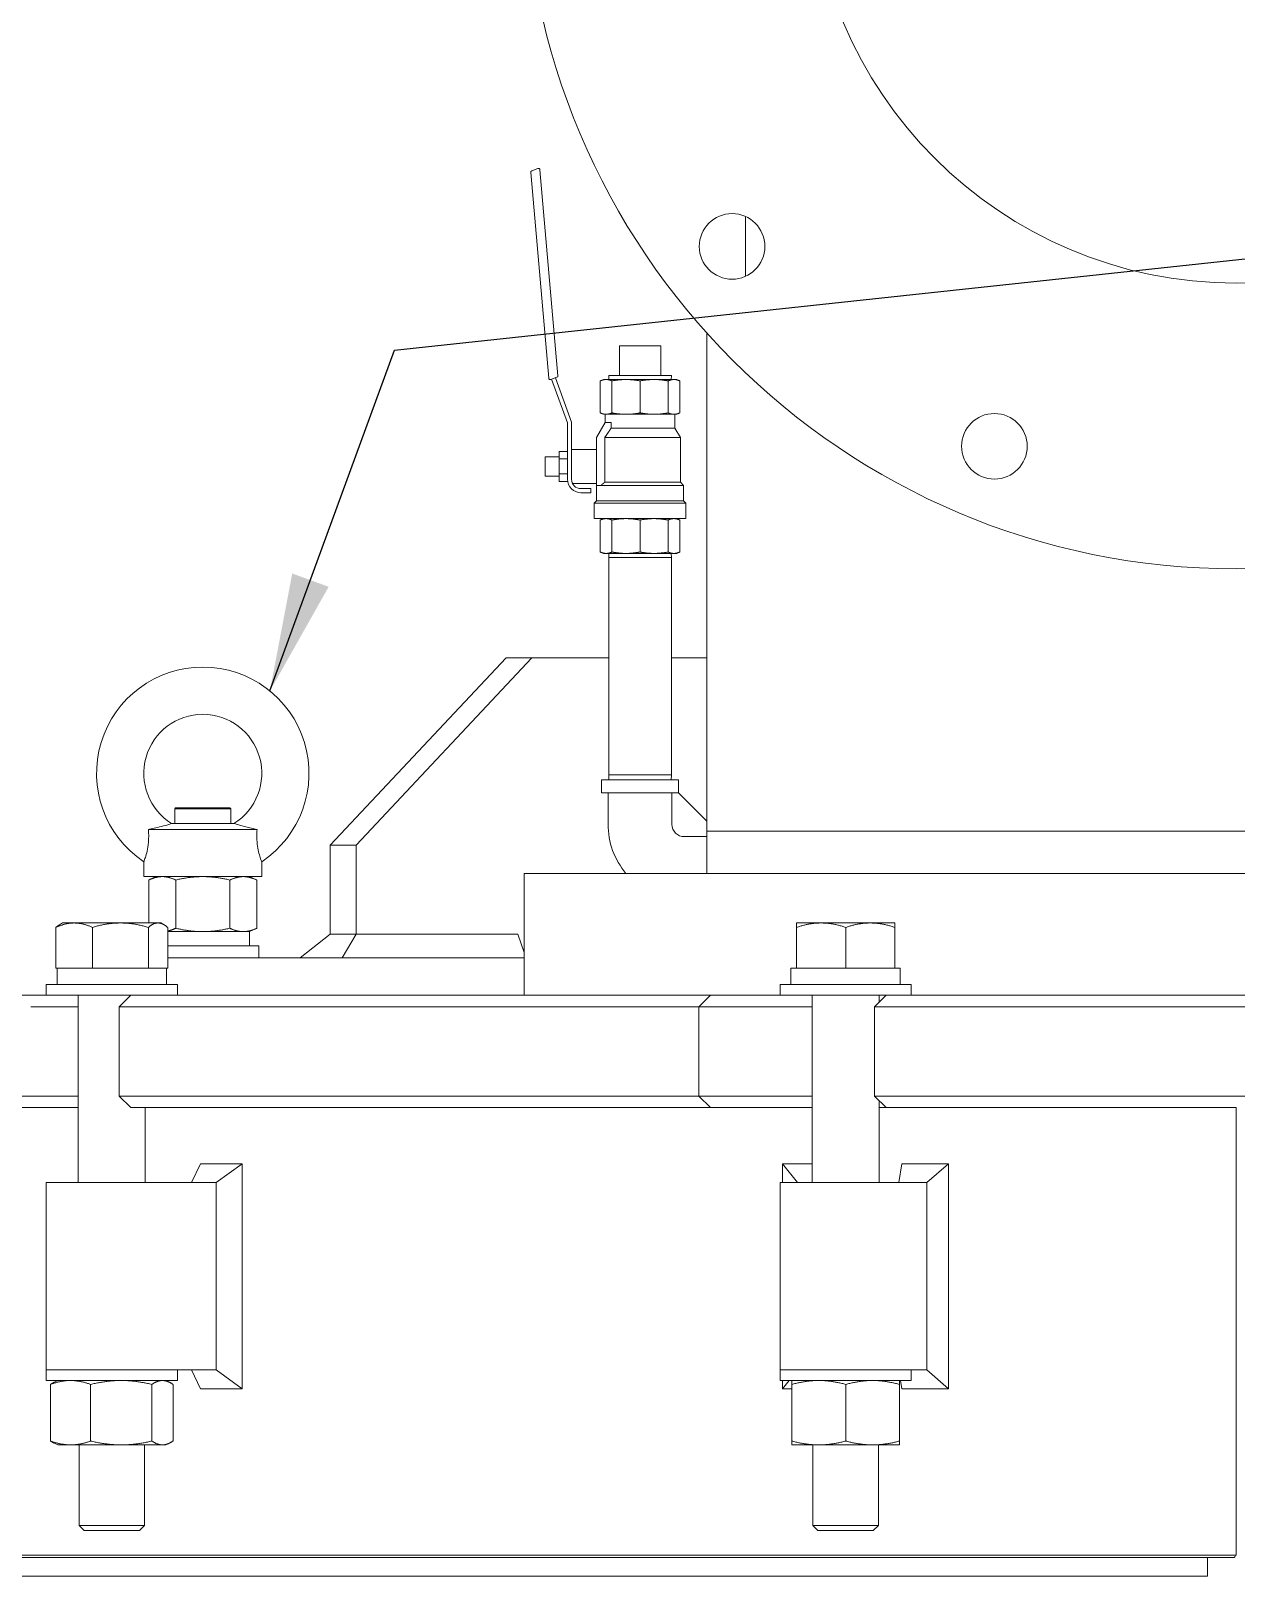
# Model space of a CAD drawing. Header units: inches. Extents: x 20 to 536, y 8 to 344.
# Drawn here: x 244.74 to 260.82, y 140.38 to 160.99 of the extents above; entities that cross this region are included whole.
import ezdxf

# ---------------------------------------------------------------- set-up
doc = ezdxf.new("R2010")
doc.units = ezdxf.units.IN
doc.header["$LTSCALE"] = 16
doc.header["$MEASUREMENT"] = 0
doc.layers.add('Symbol (ANSI)', color=7, linetype='Continuous', lineweight=25)
doc.layers.add('Visible (ANSI)', color=7, linetype='Continuous', lineweight=50)
doc.styles.add('Standard D-E', font='arial.ttf')
doc.dimstyles.new('in [mm] D-E NeptuneBenson$7', dxfattribs={"dimscale": 16, "dimtxt": 0.15, "dimasz": 0.098425, "dimexe": 0.125, "dimexo": 0.063, "dimgap": 0.031496, "dimtad": 0, "dimtih": 1, "dimtoh": 1, "dimdec": 4, "dimrnd": 1e-08, "dimzin": 3, "dimdsep": 46, "dimlunit": 5, "dimtxsty": 'Standard D-E', "dimcen": 0.09, "dimdle": 0.393701, "dimclrd": 256, "dimclre": 256, "dimclrt": 256, "dimadec": 1, "dimazin": 1, "dimtfac": 1, "dimtofl": 0, "dimtmove": 0, "dimatfit": 3, "dimfxl": 1, "dimfrac": 1, "dimtolj": 1, "dimtzin": 4, "dimlwd": -1, "dimlwe": -1, "dimarcsym": 0})

msp = doc.modelspace()

# ---------------------------------------------------------------- linework, layer by layer
at = {"layer": 'Visible (ANSI)', "linetype": 'Continuous', "lineweight": 18}
for p, q in [((251.50501, 159.1547), (251.42312, 159.1249)), ((251.40947, 159.10346), (251.64975, 156.35695)), ((251.77324, 156.39039), (251.53295, 159.1369)), ((254.27628, 158.51389), (254.27628, 157.71587)), ((253.76028, 150.31281), (253.76028, 156.95843)), ((253.14401, 156.78723), (252.59283, 156.78723)), ((252.59283, 156.78723), (252.59283, 156.39353)), ((253.14401, 156.78723), (253.14401, 156.39353)), ((251.6777, 156.33914), (251.75958, 156.36895)), ((251.89969, 155.76084), (251.68786, 156.34284)), ((251.7389, 156.36142), (251.95401, 155.77042)), ((252.37842, 156.33942), (252.33805, 156.3206)), ((252.33805, 156.3206), (252.33805, 155.89425)), ((252.41572, 156.33942), (252.37842, 156.33942)), ((252.68091, 156.33942), (252.41572, 156.33942)), ((253.28707, 156.39353), (252.44977, 156.39353)), ((252.45146, 156.33942), (252.44977, 156.39353)), ((252.49339, 156.3206), (252.49339, 155.89425)), ((253.05594, 156.33942), (252.68091, 156.33942)), ((252.86842, 156.3206), (252.86842, 155.89425)), ((253.32112, 156.33942), (253.05594, 156.33942)), ((253.24345, 156.3206), (253.24345, 155.89425)), ((253.28538, 156.33942), (253.28707, 156.39353)), ((253.35842, 156.33942), (253.32112, 156.33942)), ((253.35842, 156.33942), (253.39879, 156.3206)), ((253.39879, 156.3206), (253.39879, 155.89425)), ((252.37842, 155.87542), (252.33805, 155.89425)), ((252.37842, 155.87542), (252.41572, 155.87542)), ((252.40292, 155.76541), (252.40292, 155.87542)), ((252.41572, 155.87542), (252.68091, 155.87542)), ((252.68091, 155.87542), (253.05594, 155.87542)), ((253.05594, 155.87542), (253.32112, 155.87542)), ((253.32112, 155.87542), (253.35842, 155.87542)), ((253.33392, 155.68982), (253.33392, 155.87542)), ((253.35842, 155.87542), (253.39879, 155.89425)), ((251.89969, 155.00892), (251.89969, 155.76084)), ((251.95401, 155.77042), (251.95401, 155.17942)), ((252.28655, 155.56384), (252.40292, 155.76541)), ((252.40292, 155.76541), (252.48239, 155.76541)), ((252.48239, 155.76541), (252.48239, 155.68982)), ((253.33392, 155.68982), (252.48239, 155.68982)), ((253.33392, 155.68982), (253.40666, 155.56384)), ((252.28655, 154.92649), (252.28655, 155.56384)), ((252.39722, 155.56384), (252.39722, 154.97013)), ((253.40666, 155.56384), (252.39722, 155.56384)), ((253.40666, 154.97013), (253.40666, 155.56384)), ((251.60092, 155.04892), (251.60092, 155.30992)), ((251.60092, 155.30992), (251.79105, 155.30992)), ((251.79105, 155.38034), (251.89969, 155.38034)), ((251.79105, 155.38034), (251.79105, 155.27988)), ((251.79105, 155.27988), (251.89969, 155.27988)), ((251.79105, 155.27988), (251.79105, 155.07896)), ((251.95401, 155.40562), (252.28655, 155.40562)), ((251.60092, 155.04892), (251.79105, 155.04892)), ((251.79105, 155.07896), (251.89969, 155.07896)), ((251.79105, 155.07896), (251.79105, 154.9785)), ((251.95401, 155.17942), (251.95401, 155.00892)), ((251.79105, 154.9785), (251.90229, 154.9785)), ((251.96711, 154.95322), (252.28655, 154.95322)), ((252.07901, 154.88392), (252.21155, 154.88392)), ((252.21155, 154.8296), (252.07901, 154.8296)), ((252.21155, 154.88392), (252.21155, 154.8296)), ((252.34793, 154.92649), (252.28655, 154.92649)), ((252.28655, 154.72027), (252.28655, 154.92649)), ((253.4503, 154.92649), (252.34793, 154.92649)), ((253.40666, 154.97013), (252.39722, 154.97013)), ((253.40666, 154.97013), (253.4503, 154.92649)), ((253.4503, 154.72027), (253.4503, 154.92649)), ((252.28655, 154.72027), (252.25592, 154.68964)), ((253.48092, 154.68964), (252.25592, 154.68964)), ((252.25592, 154.48342), (252.25592, 154.68964)), ((253.4503, 154.72027), (252.28655, 154.72027)), ((253.4503, 154.72027), (253.48092, 154.68964)), ((253.48092, 154.48342), (253.48092, 154.68964)), ((253.48092, 154.48342), (252.25592, 154.48342)), ((252.37842, 154.48342), (252.33805, 154.4646)), ((252.33805, 154.03825), (252.33805, 154.4646)), ((252.49339, 154.03825), (252.49339, 154.4646)), ((252.86842, 154.03825), (252.86842, 154.4646)), ((253.24345, 154.03825), (253.24345, 154.4646)), ((253.35842, 154.48342), (253.39879, 154.4646)), ((253.39879, 154.03825), (253.39879, 154.4646)), ((252.37842, 154.01942), (252.33805, 154.03825)), ((252.37842, 154.01942), (252.41572, 154.01942)), ((252.41572, 154.01942), (252.68091, 154.01942)), ((252.45146, 154.01942), (252.44977, 153.96531)), ((252.68091, 154.01942), (253.05594, 154.01942)), ((253.05594, 154.01942), (253.32112, 154.01942)), ((253.28538, 154.01942), (253.28707, 153.96531)), ((253.32112, 154.01942), (253.35842, 154.01942)), ((253.35842, 154.01942), (253.39879, 154.03825)), ((252.44977, 153.96531), (253.28707, 153.96531)), ((252.44977, 153.96531), (252.44977, 151.06452)), ((253.28707, 153.96531), (253.28707, 151.06452)), ((251.08212, 152.62531), (248.73456, 150.12531)), ((249.0784, 150.12531), (251.42597, 152.62531)), ((251.42597, 152.62531), (251.08212, 152.62531)), ((252.44977, 152.62531), (251.42597, 152.62531)), ((253.76028, 152.62531), (253.28707, 152.62531)), ((253.38102, 150.99641), (252.35582, 150.99641)), ((252.35582, 150.82555), (252.35582, 150.99641)), ((252.44977, 151.06452), (253.28707, 151.06452)), ((252.4519, 150.99641), (252.44977, 151.06452)), ((253.28494, 150.99641), (253.28707, 151.06452)), ((253.38102, 150.82555), (253.38102, 150.99641)), ((253.37951, 150.82555), (252.35582, 150.82555)), ((252.44126, 150.40586), (252.44126, 150.82555)), ((253.29377, 150.40586), (253.29377, 150.82555)), ((253.37951, 150.82555), (253.37951, 150.82706)), ((253.37951, 150.82706), (253.76028, 150.44629)), ((246.67078, 150.62531), (246.65828, 150.61281)), ((247.40828, 150.61281), (246.65828, 150.61281)), ((246.65828, 150.61281), (246.65828, 150.41632)), ((246.67078, 150.62531), (247.39578, 150.62531)), ((247.39578, 150.62531), (247.40828, 150.61281)), ((247.40828, 150.61281), (247.40828, 150.41632)), ((247.75753, 150.33723), (246.30903, 150.33723)), ((247.44862, 150.41632), (246.61794, 150.41632)), ((253.75928, 150.31281), (267.88528, 150.31281)), ((253.75928, 150.31281), (253.75928, 149.75031)), ((248.73456, 148.93781), (248.73456, 150.12531)), ((248.73456, 150.12531), (249.0784, 150.12531)), ((249.0784, 150.12531), (249.0784, 148.93781)), ((253.75928, 150.24066), (253.45897, 150.24066)), ((246.24588, 149.70731), (246.24588, 149.90679)), ((247.82068, 149.70731), (247.82068, 149.90679)), ((247.82068, 149.70731), (246.24588, 149.70731)), ((246.40828, 149.70731), (246.31159, 149.66223)), ((247.65828, 149.70731), (247.75497, 149.66223)), ((251.32228, 149.75031), (270.32228, 149.75031)), ((251.32228, 149.75031), (251.32228, 148.12531)), ((246.31159, 149.08894), (246.31159, 149.66223)), ((246.67244, 149.0184), (246.67244, 149.66223)), ((247.39412, 149.0184), (247.39412, 149.66223)), ((247.75497, 149.0184), (247.75497, 149.66223)), ((245.16311, 149.08894), (245.1215, 149.06492)), ((245.31741, 149.08894), (245.16311, 149.08894)), ((245.93428, 149.08894), (245.31741, 149.08894)), ((246.43599, 149.08894), (245.93428, 149.08894)), ((246.47511, 149.08894), (246.43599, 149.08894)), ((246.47511, 149.08894), (246.51672, 149.06492)), ((254.95574, 149.08894), (254.95573, 149.08894)), ((254.95573, 149.08894), (254.95573, 149.08894)), ((255.28484, 149.08894), (254.95574, 149.08894)), ((255.94084, 149.08894), (255.28484, 149.08894)), ((256.26773, 149.08894), (255.94084, 149.08894)), ((256.26773, 149.08894), (256.26774, 149.08894)), ((245.07339, 148.48494), (245.07339, 149.03035)), ((245.56142, 148.48494), (245.56142, 149.03035)), ((246.30714, 148.48494), (246.30714, 149.03035)), ((246.56483, 148.48494), (246.56483, 149.03035)), ((246.56483, 148.97331), (247.65876, 148.97331)), ((247.65828, 148.97331), (247.75497, 149.0184)), ((247.65876, 148.78531), (247.65876, 148.97331)), ((248.33366, 148.62531), (248.73456, 148.93781)), ((248.73456, 148.93781), (249.0784, 148.93781)), ((248.8924, 148.62531), (249.0784, 148.93781)), ((249.0784, 148.93781), (251.23816, 148.93781)), ((251.32228, 148.69317), (251.23816, 148.93781)), ((254.955, 148.48494), (254.955, 149.03035)), ((254.95647, 148.48494), (254.95647, 149.03035)), ((255.6132, 148.48494), (255.6132, 149.03035)), ((256.26847, 148.48494), (256.26847, 149.03035)), ((246.56483, 148.78531), (247.78328, 148.78531)), ((247.78328, 148.62531), (247.78328, 148.78531)), ((245.31741, 148.48494), (245.07339, 148.48494)), ((245.08961, 148.48494), (246.54861, 148.48494)), ((245.08961, 148.48494), (245.08961, 148.26594)), ((245.14371, 148.48494), (245.14371, 148.48494)), ((245.16311, 148.48494), (245.16311, 148.48494)), ((245.56142, 148.48494), (245.31741, 148.48494)), ((245.93428, 148.48494), (245.56142, 148.48494)), ((246.30714, 148.48494), (245.93428, 148.48494)), ((246.43599, 148.48494), (246.30714, 148.48494)), ((246.56483, 148.48494), (246.43599, 148.48494)), ((246.47511, 148.48494), (246.47511, 148.48494)), ((246.54861, 148.48494), (246.54861, 148.26594)), ((251.32228, 148.62531), (246.56483, 148.62531)), ((254.88223, 148.48494), (256.34123, 148.48494)), ((254.88223, 148.48494), (254.88223, 148.26594)), ((254.95574, 148.48494), (254.955, 148.48494)), ((254.95573, 148.48494), (254.95573, 148.48494)), ((254.95647, 148.48494), (254.95574, 148.48494)), ((255.28484, 148.48494), (254.95647, 148.48494)), ((255.6132, 148.48494), (255.28484, 148.48494)), ((255.94084, 148.48494), (255.6132, 148.48494)), ((256.26847, 148.48494), (255.94084, 148.48494)), ((256.26773, 148.48494), (256.26773, 148.48494)), ((256.34123, 148.48494), (256.34123, 148.26594)), ((246.69411, 148.26594), (244.94411, 148.26594)), ((244.94411, 148.12531), (244.94411, 148.26594)), ((246.69411, 148.12531), (246.69411, 148.26594)), ((256.48673, 148.26594), (254.73673, 148.26594)), ((254.73673, 148.12531), (254.73673, 148.26594)), ((256.48673, 148.12531), (256.48673, 148.26594)), ((244.58536, 148.12531), (244.82035, 148.12531)), ((244.82035, 148.12531), (244.95213, 148.12531)), ((244.96178, 148.12531), (244.95213, 148.12531)), ((244.96178, 148.12531), (246.07389, 148.12531)), ((245.37161, 148.12531), (245.37161, 145.62531)), ((246.07389, 148.12531), (245.91889, 147.97031)), ((246.07389, 148.12531), (246.12342, 148.12531)), ((246.12342, 148.12531), (246.36642, 148.12531)), ((246.36642, 148.12531), (247.49597, 148.12531)), ((247.97408, 148.12531), (247.49597, 148.12531)), ((248.8187, 148.12531), (247.97408, 148.12531)), ((248.8187, 148.12531), (253.51213, 148.12531)), ((253.80938, 148.12531), (253.51213, 148.12531)), ((253.80938, 148.12531), (253.65438, 147.97031)), ((253.80938, 148.12531), (254.47986, 148.12531)), ((254.47986, 148.12531), (254.75025, 148.12531)), ((254.75025, 148.12531), (254.86259, 148.12531)), ((254.86594, 148.12531), (254.86259, 148.12531)), ((254.86594, 148.12531), (256.15124, 148.12531)), ((255.16423, 148.12531), (255.16423, 145.62531)), ((256.15124, 148.12531), (255.99624, 147.97031)), ((256.05923, 148.12531), (256.05923, 148.0333)), ((256.15124, 148.12531), (256.23204, 148.12531)), ((256.23204, 148.12531), (256.50521, 148.12531)), ((256.50521, 148.12531), (257.45615, 148.12531)), ((257.6222, 148.12531), (257.45615, 148.12531)), ((258.32496, 148.12531), (257.6222, 148.12531)), ((258.32496, 148.12531), (263.3196, 148.12531)), ((245.08636, 147.97031), (244.73959, 147.97031)), ((245.08636, 147.97031), (245.37161, 147.97031)), ((246.04923, 147.97031), (245.91889, 147.97031)), ((245.91889, 147.97031), (245.91889, 146.78031)), ((246.29346, 147.97031), (246.04923, 147.97031)), ((247.6302, 147.97031), (246.29346, 147.97031)), ((247.6302, 147.97031), (248.10831, 147.97031)), ((248.10831, 147.97031), (248.75306, 147.97031)), ((253.47216, 147.97031), (248.75306, 147.97031)), ((253.47216, 147.97031), (253.65438, 147.97031)), ((254.44785, 147.97031), (253.65438, 147.97031)), ((253.65438, 147.97031), (253.65438, 146.78031)), ((254.7196, 147.97031), (254.44785, 147.97031)), ((255.01523, 147.97031), (254.7196, 147.97031)), ((255.01523, 147.97031), (255.16423, 147.97031)), ((256.20887, 147.97031), (255.99624, 147.97031)), ((255.99624, 147.97031), (255.99624, 146.78031)), ((256.48342, 147.97031), (256.20887, 147.97031)), ((257.6088, 147.97031), (256.48342, 147.97031)), ((257.6088, 147.97031), (257.77484, 147.97031)), ((257.77484, 147.97031), (258.3113, 147.97031)), ((263.33326, 147.97031), (258.3113, 147.97031)), ((244.50341, 146.78031), (244.73959, 146.78031)), ((244.73959, 146.78031), (245.08636, 146.78031)), ((245.37161, 146.78031), (245.08636, 146.78031)), ((245.91889, 146.78031), (246.04923, 146.78031)), ((246.07389, 146.62531), (245.91889, 146.78031)), ((246.04923, 146.78031), (246.29346, 146.78031)), ((246.29346, 146.78031), (247.6302, 146.78031)), ((248.10831, 146.78031), (247.6302, 146.78031)), ((248.75306, 146.78031), (248.10831, 146.78031)), ((248.75306, 146.78031), (253.47216, 146.78031)), ((253.65438, 146.78031), (253.47216, 146.78031)), ((253.65438, 146.78031), (254.44785, 146.78031)), ((253.80938, 146.62531), (253.65438, 146.78031)), ((254.44785, 146.78031), (254.7196, 146.78031)), ((254.7196, 146.78031), (255.01523, 146.78031)), ((255.16423, 146.78031), (255.01523, 146.78031)), ((255.99624, 146.78031), (256.20887, 146.78031)), ((256.15124, 146.62531), (255.99624, 146.78031)), ((256.20887, 146.78031), (256.48342, 146.78031)), ((256.48342, 146.78031), (257.6088, 146.78031)), ((257.77484, 146.78031), (257.6088, 146.78031)), ((258.3113, 146.78031), (257.77484, 146.78031)), ((258.3113, 146.78031), (263.33326, 146.78031)), ((244.82035, 146.62531), (244.58536, 146.62531)), ((244.95213, 146.62531), (244.82035, 146.62531)), ((244.95213, 146.62531), (245.37161, 146.62531)), ((246.12342, 146.62531), (246.07389, 146.62531)), ((246.36642, 146.62531), (246.12342, 146.62531)), ((246.26661, 146.62531), (246.26661, 145.62531)), ((247.49597, 146.62531), (246.36642, 146.62531)), ((247.49597, 146.62531), (247.97408, 146.62531)), ((247.97408, 146.62531), (248.37243, 146.62531)), ((253.80938, 146.62531), (248.37243, 146.62531)), ((254.47986, 146.62531), (253.80938, 146.62531)), ((254.75025, 146.62531), (254.47986, 146.62531)), ((254.86259, 146.62531), (254.75025, 146.62531)), ((254.86259, 146.62531), (255.04506, 146.62531)), ((255.04506, 146.62531), (255.16423, 146.62531)), ((256.05923, 146.71732), (256.05923, 145.62531)), ((256.05923, 146.62531), (256.15124, 146.62531)), ((256.23204, 146.62531), (256.15124, 146.62531)), ((256.50521, 146.62531), (256.23204, 146.62531)), ((257.45615, 146.62531), (256.50521, 146.62531)), ((257.45615, 146.62531), (257.6222, 146.62531)), ((257.6222, 146.62531), (257.89209, 146.62531)), ((260.82225, 146.62531), (257.89209, 146.62531)), ((260.82225, 140.65656), (260.82225, 146.62531)), ((260.8223, 146.62531), (260.82225, 146.62531)), ((247.00302, 145.87521), (246.88184, 145.62531)), ((247.00302, 145.87521), (247.55691, 145.87521)), ((247.55691, 145.87521), (247.21108, 145.62531)), ((247.55691, 142.87541), (247.55691, 145.87521)), ((254.76912, 145.87521), (254.76912, 145.62531)), ((254.76912, 145.87521), (255.16423, 145.87521)), ((254.76912, 145.87521), (254.97028, 145.62531)), ((256.36195, 145.87521), (256.32283, 145.62531)), ((256.36195, 145.87521), (256.98474, 145.87521)), ((256.98474, 145.87521), (256.6937, 145.62531)), ((256.98474, 142.87541), (256.98474, 145.87521)), ((244.94411, 145.62531), (246.57689, 145.62531)), ((244.94411, 143.12531), (244.94411, 145.62531)), ((246.57689, 145.62531), (247.21108, 145.62531)), ((247.21108, 143.12531), (247.21108, 145.62531)), ((254.73673, 145.62531), (256.47344, 145.62531)), ((254.73673, 143.12531), (254.73673, 145.62531)), ((256.47344, 145.62531), (256.6937, 145.62531)), ((256.6937, 143.12531), (256.6937, 145.62531)), ((260.82225, 143.87531), (260.8223, 143.87531)), ((260.8223, 143.62531), (260.82225, 143.62531)), ((246.57689, 143.12531), (244.94411, 143.12531)), ((246.57689, 143.12531), (244.94411, 143.12531)), ((244.94411, 142.98469), (244.94411, 143.12531)), ((247.21108, 143.12531), (246.57689, 143.12531)), ((246.69411, 142.98469), (246.69411, 143.12531)), ((247.00302, 142.87541), (246.88184, 143.12531)), ((247.55691, 142.87541), (247.21108, 143.12531)), ((256.47344, 143.12531), (254.73673, 143.12531)), ((256.47344, 143.12531), (254.73673, 143.12531)), ((254.73673, 142.98469), (254.73673, 143.12531)), ((256.6937, 143.12531), (256.47344, 143.12531)), ((256.48673, 142.98469), (256.48673, 143.12531)), ((256.98474, 142.87541), (256.6937, 143.12531)), ((244.94411, 142.98469), (246.69411, 142.98469)), ((245.00178, 142.17755), (245.00178, 142.93282)), ((245.10011, 142.98469), (245.05451, 142.96342)), ((245.53667, 142.17755), (245.53667, 142.93282)), ((246.35401, 142.17755), (246.35401, 142.93282)), ((246.53811, 142.98469), (246.58372, 142.96342)), ((246.63645, 142.17755), (246.63645, 142.93282)), ((247.55691, 142.87541), (247.00302, 142.87541)), ((254.73673, 142.98469), (256.48673, 142.98469)), ((254.76912, 142.98469), (254.76912, 142.87541)), ((254.76912, 142.87541), (254.85708, 142.98469)), ((254.89193, 142.87541), (254.76912, 142.87541)), ((254.89193, 142.17755), (254.89193, 142.93282)), ((254.89273, 142.98469), (254.89273, 142.98469)), ((254.89354, 142.17755), (254.89354, 142.93282)), ((255.61334, 142.17755), (255.61334, 142.93282)), ((256.33073, 142.98469), (256.33074, 142.98469)), ((256.33154, 142.17755), (256.33154, 142.93282)), ((256.36195, 142.87541), (256.34484, 142.98469)), ((256.98474, 142.87541), (256.36195, 142.87541)), ((245.10011, 142.12569), (245.05451, 142.14695)), ((245.10011, 142.12569), (245.26923, 142.12569)), ((245.26923, 142.12569), (245.94534, 142.12569)), ((245.38161, 142.12569), (245.38161, 141.05105)), ((245.94534, 142.12569), (246.49523, 142.12569)), ((246.25661, 142.12569), (246.25661, 141.05105)), ((246.49523, 142.12569), (246.53811, 142.12569)), ((246.53811, 142.12569), (246.58372, 142.14695)), ((254.89273, 142.12569), (254.89274, 142.12569)), ((254.89273, 142.12569), (254.89273, 142.12569)), ((254.89274, 142.12569), (255.25344, 142.12569)), ((255.17423, 142.12569), (255.17423, 141.05105)), ((255.25344, 142.12569), (255.97244, 142.12569)), ((255.97244, 142.12569), (256.33073, 142.12569)), ((256.04923, 142.12569), (256.04923, 141.05105)), ((256.33073, 142.12569), (256.33074, 142.12569)), ((245.38161, 141.05105), (246.25661, 141.05105)), ((245.44977, 140.98494), (245.38161, 141.05105)), ((246.18845, 140.98494), (246.25661, 141.05105)), ((255.17423, 141.05105), (256.04923, 141.05105)), ((255.2424, 140.98494), (255.17423, 141.05105)), ((255.98107, 140.98494), (256.04923, 141.05105)), ((246.18845, 140.98494), (245.44977, 140.98494)), ((255.98107, 140.98494), (255.2424, 140.98494)), ((232.32095, 140.65656), (260.82225, 140.65656)), ((260.79787, 140.62531), (232.3522, 140.62531)), ((260.44255, 140.37531), (260.43913, 140.62531)), ((260.44255, 140.62531), (260.44255, 140.37531)), ((260.44255, 140.37531), (233.07025, 140.37531))]:
    msp.add_line(p, q, dxfattribs=at)
for centre, radius in [((260.82228, 163.31281), 9.5), ((260.82228, 163.31281), 5.687), ((254.09684, 158.11488), 0.4375), ((257.59685, 155.44855), 0.4375)]:
    msp.add_circle(centre, radius, dxfattribs=at)
for centre, radius, start, end in [((251.51215, 159.13508), 0.02088, 5, 110), ((251.43027, 159.10528), 0.02088, 110, 185), ((251.67056, 156.35877), 0.02088, 185, 290), ((251.75244, 156.38857), 0.02088, 290, 5), ((252.07901, 155.00892), 0.17932, 180, 270), ((252.07901, 155.00892), 0.125, 180, 270), ((247.03328, 151.08526), 1.41732, 303.748989, 236.251011), ((247.03328, 151.08526), 0.7874, 301.835724, 238.164276), ((253.45897, 150.40586), 1.01772, 180, 220.101171), ((253.45897, 150.40586), 0.1652, 180, 270)]:
    msp.add_arc(centre, radius, start, end, dxfattribs=at)
for points, weights in [([(252.41572, 156.33942), (252.37842, 156.33942), (252.33805, 156.3206)], [1, 1.0562990584, 1.07162109099]), ([(252.49339, 156.3206), (252.45302, 156.33942), (252.41572, 156.33942)], [1.07162109099, 1.0562990584, 1]), ([(252.68091, 156.33942), (252.59086, 156.33942), (252.49339, 156.3206)], [1, 1.0562990584, 1.07162109099]), ([(252.86842, 156.3206), (252.77095, 156.33942), (252.68091, 156.33942)], [1.07162109099, 1.0562990584, 1]), ([(253.05594, 156.33942), (252.96589, 156.33942), (252.86842, 156.3206)], [1, 1.0562990584, 1.07162109099]), ([(253.24345, 156.3206), (253.14598, 156.33942), (253.05594, 156.33942)], [1.07162109099, 1.0562990584, 1]), ([(253.32112, 156.33942), (253.28382, 156.33942), (253.24345, 156.3206)], [1, 1.0562990584, 1.07162109099]), ([(253.39879, 156.3206), (253.35842, 156.33942), (253.32112, 156.33942)], [1.07162109099, 1.0562990584, 1]), ([(252.33805, 155.89425), (252.37842, 155.87542), (252.41572, 155.87542)], [1.07162109099, 1.0562990584, 1]), ([(252.41572, 155.87542), (252.45302, 155.87542), (252.49339, 155.89425)], [1, 1.0562990584, 1.07162109099]), ([(252.49339, 155.89425), (252.59086, 155.87542), (252.68091, 155.87542)], [1.07162109099, 1.0562990584, 1]), ([(252.68091, 155.87542), (252.77095, 155.87542), (252.86842, 155.89425)], [1, 1.0562990584, 1.07162109099]), ([(252.86842, 155.89425), (252.96589, 155.87542), (253.05594, 155.87542)], [1.07162109099, 1.0562990584, 1]), ([(253.05594, 155.87542), (253.14598, 155.87542), (253.24345, 155.89425)], [1, 1.0562990584, 1.07162109099]), ([(253.24345, 155.89425), (253.28382, 155.87542), (253.32112, 155.87542)], [1.07162109099, 1.0562990584, 1]), ([(253.32112, 155.87542), (253.35842, 155.87542), (253.39879, 155.89425)], [1, 1.0562990584, 1.07162109099]), ([(252.48239, 155.68982), (252.44289, 155.63309), (252.39722, 155.56384)], [1, 1.00361912604, 1]), ([(252.39722, 154.97013), (252.37354, 154.9494), (252.34793, 154.92649)], [1.00000480453, 1.0009720909, 1]), ([(252.41572, 154.48342), (252.37842, 154.48342), (252.33805, 154.4646)], [1, 1.04927042368, 1.05740736242]), ([(252.49339, 154.4646), (252.45302, 154.48342), (252.41572, 154.48342)], [1.05740736242, 1.04927042368, 1]), ([(252.68091, 154.48342), (252.59086, 154.48342), (252.49339, 154.4646)], [1, 1.04927042368, 1.05740736242]), ([(252.86842, 154.4646), (252.77095, 154.48342), (252.68091, 154.48342)], [1.05740736242, 1.04927042368, 1]), ([(253.05594, 154.48342), (252.96589, 154.48342), (252.86842, 154.4646)], [1, 1.04927042368, 1.05740736242]), ([(253.24345, 154.4646), (253.14598, 154.48342), (253.05594, 154.48342)], [1.05740736242, 1.04927042368, 1]), ([(253.32112, 154.48342), (253.28382, 154.48342), (253.24345, 154.4646)], [1, 1.04927042368, 1.05740736242]), ([(253.39879, 154.4646), (253.35842, 154.48342), (253.32112, 154.48342)], [1.05740736242, 1.04927042368, 1]), ([(252.33805, 154.03825), (252.37842, 154.01942), (252.41572, 154.01942)], [1.05740736242, 1.04927042368, 1]), ([(252.41572, 154.01942), (252.45302, 154.01942), (252.49339, 154.03825)], [1, 1.04927042368, 1.05740736242]), ([(252.49339, 154.03825), (252.59086, 154.01942), (252.68091, 154.01942)], [1.05740736242, 1.04927042368, 1]), ([(252.68091, 154.01942), (252.77095, 154.01942), (252.86842, 154.03825)], [1, 1.04927042368, 1.05740736242]), ([(252.86842, 154.03825), (252.96589, 154.01942), (253.05594, 154.01942)], [1.05740736242, 1.04927042368, 1]), ([(253.05594, 154.01942), (253.14598, 154.01942), (253.24345, 154.03825)], [1, 1.04927042368, 1.05740736242]), ([(253.24345, 154.03825), (253.28382, 154.01942), (253.32112, 154.01942)], [1.05740736242, 1.04927042368, 1]), ([(253.32112, 154.01942), (253.35842, 154.01942), (253.39879, 154.03825)], [1, 1.04927042368, 1.05740736242]), ([(246.49201, 149.70731), (246.40828, 149.70731), (246.31159, 149.66223)], [1, 1.0379548493, 1]), ([(246.67244, 149.66223), (246.57575, 149.70731), (246.49201, 149.70731)], [1, 1.0379548493, 1]), ([(247.03328, 149.70731), (246.86581, 149.70731), (246.67244, 149.66223)], [1, 1.0379548493, 1]), ([(247.39412, 149.66223), (247.20075, 149.70731), (247.03328, 149.70731)], [1, 1.0379548493, 1]), ([(247.57454, 149.70731), (247.49081, 149.70731), (247.39412, 149.66223)], [1, 1.0379548493, 1]), ([(247.75497, 149.66223), (247.65828, 149.70731), (247.57454, 149.70731)], [1, 1.0379548493, 1]), ([(245.31741, 149.08894), (245.20416, 149.08894), (245.07339, 149.03035)], [1, 1.0379548493, 1]), ([(245.07339, 149.03035), (245.09844, 149.0516), (245.1215, 149.06492)], [1, 1.01344146313, 1.01736251269]), ([(245.56142, 149.03035), (245.43065, 149.08894), (245.31741, 149.08894)], [1, 1.0379548493, 1]), ([(245.93428, 149.08894), (245.76124, 149.08894), (245.56142, 149.03035)], [1, 1.0379548493, 1]), ([(246.30714, 149.03035), (246.10732, 149.08894), (245.93428, 149.08894)], [1, 1.0379548493, 1]), ([(246.43599, 149.08894), (246.37619, 149.08894), (246.30714, 149.03035)], [1, 1.0379548493, 1]), ([(246.56483, 149.03035), (246.49578, 149.08894), (246.43599, 149.08894)], [1, 1.0379548493, 1]), ([(254.95574, 149.08894), (254.95539, 149.08894), (254.955, 149.03035)], [1, 1.0379548493, 1]), ([(254.95647, 149.03035), (254.95608, 149.08894), (254.95574, 149.08894)], [1, 1.0379548493, 1]), ([(255.28484, 149.08894), (255.13244, 149.08894), (254.95647, 149.03035)], [1, 1.0379548493, 1]), ([(255.6132, 149.03035), (255.43723, 149.08894), (255.28484, 149.08894)], [1, 1.0379548493, 1]), ([(255.94084, 149.08894), (255.78878, 149.08894), (255.6132, 149.03035)], [1, 1.0379548493, 1]), ([(256.26847, 149.03035), (256.09289, 149.08894), (255.94084, 149.08894)], [1, 1.0379548493, 1]), ([(256.26774, 149.08894), (256.26808, 149.08874), (256.26847, 149.03035)], [1.00026380666, 1.03782248436, 1]), ([(246.56483, 148.98112), (246.61548, 148.99184), (246.67244, 149.0184)], [1.0184913449, 1.02201461774, 1]), ([(246.67244, 149.0184), (246.86581, 148.97331), (247.03328, 148.97331)], [1, 1.0379548493, 1]), ([(247.03328, 148.97331), (247.20075, 148.97331), (247.39412, 149.0184)], [1, 1.0379548493, 1]), ([(247.39412, 149.0184), (247.49081, 148.97331), (247.57454, 148.97331)], [1, 1.0379548493, 1]), ([(247.57454, 148.97331), (247.65828, 148.97331), (247.75497, 149.0184)], [1, 1.0379548493, 1]), ([(245.26923, 142.98469), (245.1451, 142.98469), (245.00178, 142.93282)], [1, 1.0379548493, 1]), ([(245.00178, 142.93282), (245.02923, 142.95163), (245.05451, 142.96342)], [1, 1.01344146313, 1.01736251269]), ([(245.53667, 142.93282), (245.39335, 142.98469), (245.26923, 142.98469)], [1, 1.0379548493, 1]), ([(245.94534, 142.98469), (245.75568, 142.98469), (245.53667, 142.93282)], [1, 1.0379548493, 1]), ([(246.35401, 142.93282), (246.135, 142.98469), (245.94534, 142.98469)], [1, 1.0379548493, 1]), ([(246.49523, 142.98469), (246.42969, 142.98469), (246.35401, 142.93282)], [1, 1.0379548493, 1]), ([(246.63645, 142.93282), (246.56077, 142.98469), (246.49523, 142.98469)], [1, 1.0379548493, 1]), ([(254.89274, 142.98469), (254.89236, 142.98469), (254.89193, 142.93282)], [1, 1.0379548493, 1]), ([(254.89354, 142.93282), (254.89311, 142.98469), (254.89274, 142.98469)], [1, 1.0379548493, 1]), ([(255.25344, 142.98469), (255.08641, 142.98469), (254.89354, 142.93282)], [1, 1.0379548493, 1]), ([(255.61334, 142.93282), (255.42047, 142.98469), (255.25344, 142.98469)], [1, 1.0379548493, 1]), ([(255.97244, 142.98469), (255.80578, 142.98469), (255.61334, 142.93282)], [1, 1.0379548493, 1]), ([(256.33154, 142.93282), (256.1391, 142.98469), (255.97244, 142.98469)], [1, 1.0379548493, 1]), ([(256.33074, 142.98469), (256.33111, 142.98451), (256.33154, 142.93282)], [1.00026380666, 1.03782248436, 1]), ([(245.05451, 142.14695), (245.02923, 142.15874), (245.00178, 142.17755)], [1.01736251269, 1.01344146313, 1]), ([(245.00178, 142.17755), (245.1451, 142.12569), (245.26923, 142.12569)], [1, 1.0379548493, 1]), ([(245.26923, 142.12569), (245.39335, 142.12569), (245.53667, 142.17755)], [1, 1.0379548493, 1]), ([(245.53667, 142.17755), (245.75568, 142.12569), (245.94534, 142.12569)], [1, 1.0379548493, 1]), ([(245.94534, 142.12569), (246.135, 142.12569), (246.35401, 142.17755)], [1, 1.0379548493, 1]), ([(246.35401, 142.17755), (246.42969, 142.12569), (246.49523, 142.12569)], [1, 1.0379548493, 1]), ([(246.49523, 142.12569), (246.56077, 142.12569), (246.63645, 142.17755)], [1, 1.0379548493, 1]), ([(254.89193, 142.17755), (254.89236, 142.12569), (254.89274, 142.12569)], [1, 1.0379548493, 1]), ([(254.89274, 142.12569), (254.89311, 142.12569), (254.89354, 142.17755)], [1, 1.0379548493, 1]), ([(254.89354, 142.17755), (255.08641, 142.12569), (255.25344, 142.12569)], [1, 1.0379548493, 1]), ([(255.25344, 142.12569), (255.42047, 142.12569), (255.61334, 142.17755)], [1, 1.0379548493, 1]), ([(255.61334, 142.17755), (255.80578, 142.12569), (255.97244, 142.12569)], [1, 1.0379548493, 1]), ([(255.97244, 142.12569), (256.1391, 142.12569), (256.33154, 142.17755)], [1, 1.0379548493, 1]), ([(256.33154, 142.17755), (256.33111, 142.12586), (256.33074, 142.12569)], [1, 1.03782248436, 1.00026380666])]:
    msp.add_rational_spline(points, weights, degree=2, dxfattribs=at)
for points, knots in [([(246.30903, 150.33723), (246.31227, 150.28062), (246.3128, 150.22241), (246.30465, 150.1182), (246.298, 150.07903), (246.28359, 150.0137), (246.27506, 149.98532), (246.25971, 149.9403), (246.25321, 149.92436), (246.24712, 149.90964), (246.2459, 149.90678), (246.24589, 149.90678)], [0.0001018, 0.0001018, 0.0001018, 0.0001018, 0.4360614, 0.4360614, 0.81037425, 0.81037425, 1.20283151, 1.20283151, 1.59567121, 1.59567121, 1.84507114, 1.84507114, 1.84507114, 1.84507114]), ([(246.61794, 150.41632), (246.61794, 150.41632), (246.61242, 150.41437), (246.59032, 150.40716), (246.57317, 150.40179), (246.52539, 150.38806), (246.49267, 150.37936), (246.42574, 150.36295), (246.39191, 150.35515), (246.34121, 150.34405), (246.3252, 150.34062), (246.30903, 150.33723)], [1.44742671, 1.44742671, 1.44742671, 1.44742671, 1.70136412, 1.70136412, 1.9775787, 1.9775787, 2.32395446, 2.32395446, 2.62724215, 2.62724215, 2.76385239, 2.76385239, 2.76385239, 2.76385239]), ([(247.75753, 150.33723), (247.72378, 150.3443), (247.69071, 150.35155), (247.61043, 150.37007), (247.56671, 150.38115), (247.50514, 150.39823), (247.48305, 150.40499), (247.45575, 150.41381), (247.44897, 150.4162), (247.44863, 150.41632), (247.44862, 150.41632), (247.44862, 150.41632)], [0.16439405, 0.16439405, 0.16439405, 0.16439405, 0.43009103, 0.43009103, 0.84464384, 0.84464384, 1.16569592, 1.16569592, 1.44034302, 1.44034302, 1.44742672, 1.44742672, 1.44742672, 1.44742672]), ([(247.82066, 149.90678), (247.82067, 149.90678), (247.82026, 149.90776), (247.81721, 149.91499), (247.81196, 149.9273), (247.79825, 149.96476), (247.79014, 149.98899), (247.77522, 150.04636), (247.7687, 150.07798), (247.75882, 150.14951), (247.75596, 150.18844), (247.75446, 150.26443), (247.75546, 150.30116), (247.75753, 150.33723)], [1.8449044, 1.8449044, 1.8449044, 1.8449044, 1.99035936, 1.99035936, 2.38336514, 2.38336514, 2.76084736, 2.76084736, 3.1197663, 3.1197663, 3.50609869, 3.50609869, 3.8615623, 3.8615623, 3.8615623, 3.8615623])]:
    msp.add_open_spline(points, degree=3, knots=knots, dxfattribs=at)
msp.add_open_spline([(260.79787, 140.62531), (260.80599, 140.63573), (260.81412, 140.64615), (260.82225, 140.65656)], degree=3, dxfattribs=at)

# ---------------------------------------------------------------- leaders
at = {"layer": 'Symbol (ANSI)', "annotation_type": 0, "has_hookline": 1, "hookline_direction": 0, "text_width": 22.49386}
msp.add_leader([(247.92868, 152.18393), (249.59373, 156.73248), (286.22006, 160.65763), (287.29092, 160.65763)], dimstyle='in [mm] D-E NeptuneBenson$7', override={"dimtad": 0}, dxfattribs=at)

doc.saveas('drawing.dxf')
